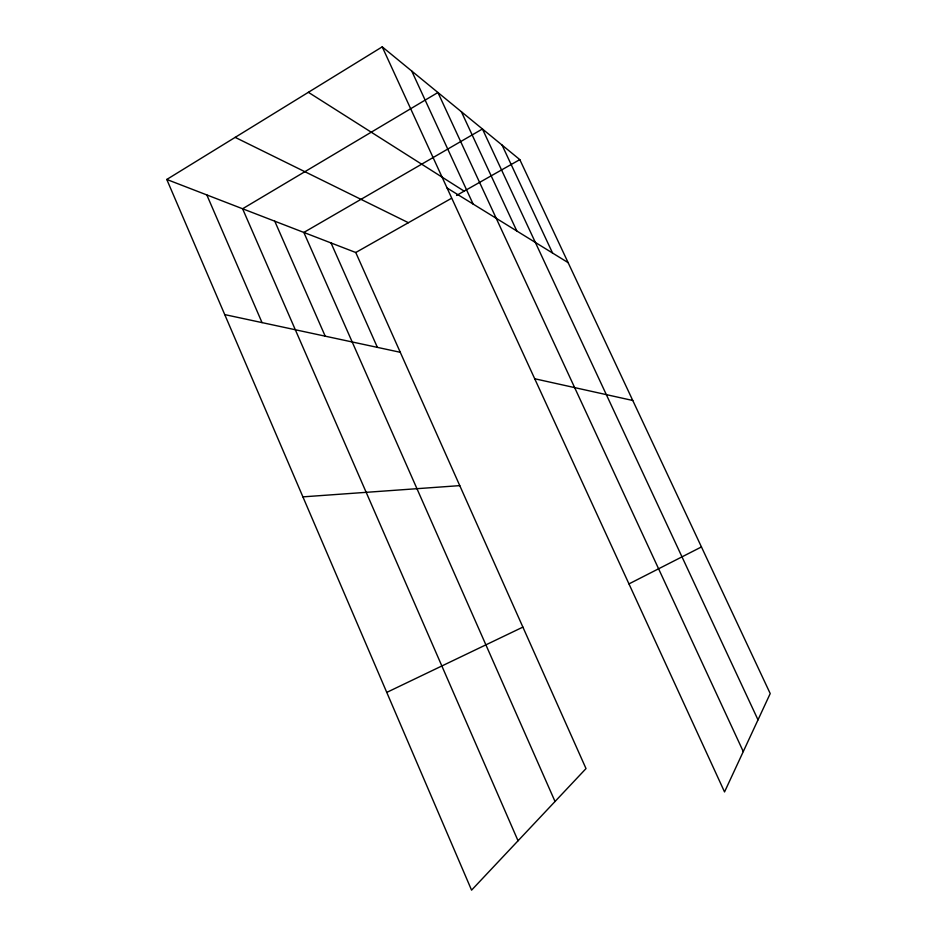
<?xml version="1.0" encoding="UTF-8"?>
<svg xmlns="http://www.w3.org/2000/svg" width="937" height="937" viewBox="0 0 937 937"><rect width="100%" height="100%" fill="white"/><g stroke="black" fill="none" stroke-linecap="round" stroke-linejoin="round"><path stroke-width="1.41" d="M166.786 179.459L355.755 252.51L586.012 768.586L471.569 890.15L166.786 179.459L382.226 46.85L519.812 159.618L770.214 693.567L724.535 791.929L382.226 46.85M355.755 252.51L451.47 198.316M456.542 195.446L519.812 159.618M628.961 583.903L701.45 546.939M386.758 692.396L522.881 627.111M302.909 496.868L459.762 485.624M224.739 314.598L400.275 352.289M534.711 378.759L632.768 400.486M235.175 137.364L408.391 222.701M447.066 187.986L568.138 262.653M308.378 92.306L464.143 191.136M502.045 145.048L552.561 253.037M758.01 719.85L482.438 128.978L303.846 232.435L555.032 801.486M461.367 111.714L516.826 231.006M743.275 751.568L437.93 92.505L242.589 208.764L518.044 840.782M411.73 71.025L473.115 204.055M331.019 242.941L377.377 347.369M274.764 221.202L325.209 336.172M206.819 194.931L262.032 322.609"/></g></svg>
